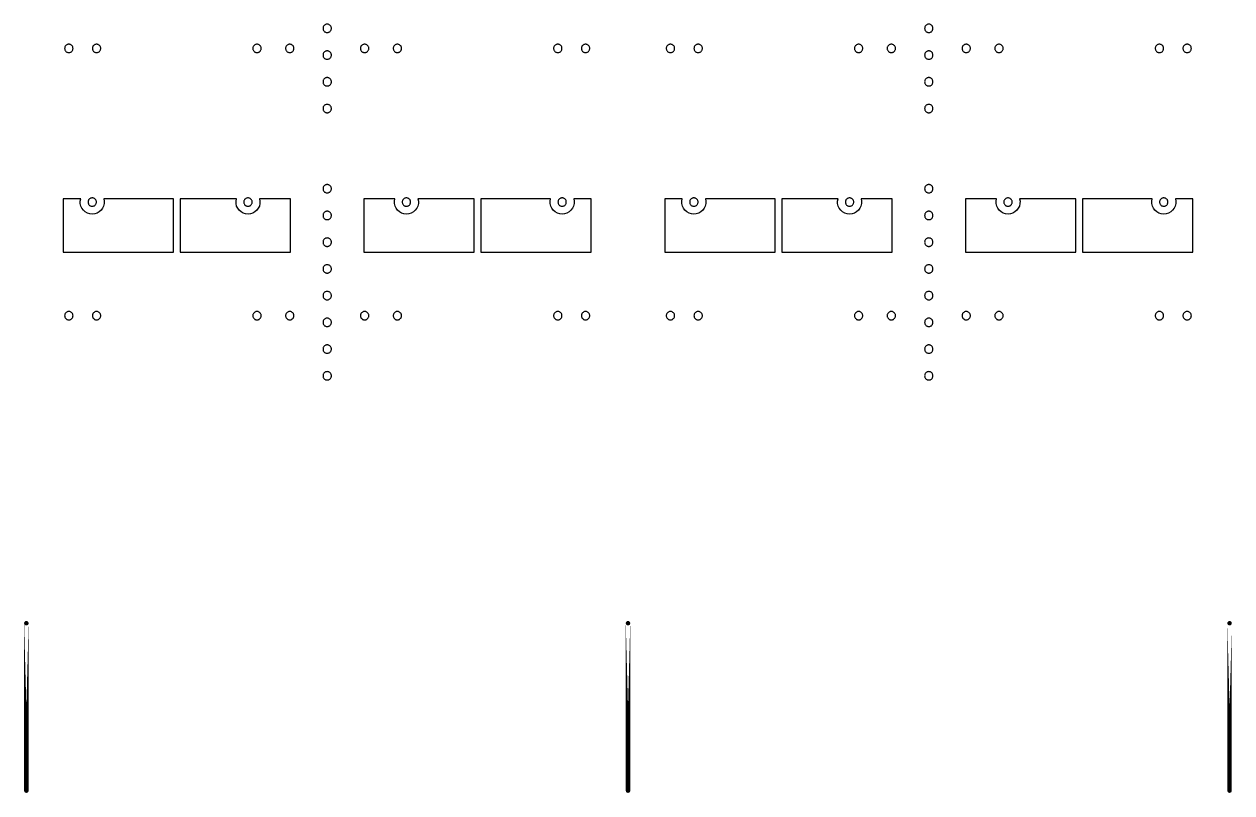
# Model space of a CAD drawing. Extents: x -100 to 100, y -100 to 100.
# Drawn here: x 10.74 to 32.38, y -64.24 to -50.46 of the extents above; entities that cross this region are included whole.
import ezdxf

# ---------------------------------------------------------------- set-up
doc = ezdxf.new("R2010")
doc.units = 0
doc.layers.get('0').update_dxf_attribs({"linetype": 'continuous'})
doc.layers.add('C4', color=7, linetype='continuous')

# ---------------------------------------------------------------- blocks, each defined once
blk = doc.blocks.new('LDI_XFL94-0512-011_C4_B1')
at = {"layer": 'C4'}
for points in [[(16.168, -53.338), (16.158, -53.339), (16.148, -53.341), (16.139, -53.344), (16.13, -53.348), (16.122, -53.354), (16.115, -53.36), (16.108, -53.368), (16.103, -53.376), (16.098, -53.384), (16.095, -53.394), (16.093, -53.403), (16.093, -53.413), (16.093, -53.423), (16.095, -53.433), (16.098, -53.442), (16.103, -53.451), (16.108, -53.459), (16.115, -53.466), (16.122, -53.473), (16.13, -53.478), (16.139, -53.482), (16.148, -53.486), (16.158, -53.488), (16.168, -53.488), (16.177, -53.488), (16.187, -53.486), (16.196, -53.482), (16.205, -53.478), (16.213, -53.473), (16.221, -53.466), (16.227, -53.459), (16.233, -53.451), (16.237, -53.442), (16.24, -53.433), (16.242, -53.423), (16.243, -53.413), (16.242, -53.403), (16.24, -53.394), (16.237, -53.384), (16.233, -53.376), (16.227, -53.368), (16.221, -53.36), (16.213, -53.354), (16.205, -53.348), (16.196, -53.344), (16.187, -53.341), (16.177, -53.339), (16.168, -53.338)], [(26.946, -53.338), (26.936, -53.339), (26.927, -53.341), (26.917, -53.344), (26.909, -53.348), (26.9, -53.354), (26.893, -53.36), (26.887, -53.368), (26.881, -53.376), (26.877, -53.384), (26.874, -53.394), (26.872, -53.403), (26.871, -53.413), (26.872, -53.423), (26.874, -53.433), (26.877, -53.442), (26.881, -53.451), (26.887, -53.459), (26.893, -53.466), (26.9, -53.473), (26.909, -53.478), (26.917, -53.482), (26.927, -53.486), (26.936, -53.488), (26.946, -53.488), (26.956, -53.488), (26.966, -53.486), (26.975, -53.482), (26.984, -53.478), (26.992, -53.473), (26.999, -53.466), (27.006, -53.459), (27.011, -53.451), (27.015, -53.442), (27.019, -53.433), (27.02, -53.423), (27.021, -53.413), (27.02, -53.403), (27.019, -53.394), (27.015, -53.384), (27.011, -53.376), (27.006, -53.368), (26.999, -53.36), (26.992, -53.354), (26.984, -53.348), (26.975, -53.344), (26.966, -53.341), (26.956, -53.339), (26.946, -53.338)], [(11.437, -54.551), (13.413, -54.551), (13.413, -53.593), (12.165, -53.593), (12.173, -53.636), (12.172, -53.681), (12.162, -53.724), (12.143, -53.764), (12.116, -53.799), (12.083, -53.828), (12.044, -53.85), (12.002, -53.864), (11.958, -53.868), (11.914, -53.864), (11.872, -53.85), (11.833, -53.828), (11.8, -53.799), (11.773, -53.764), (11.755, -53.724), (11.744, -53.681), (11.743, -53.636), (11.751, -53.593), (11.437, -53.593), (11.437, -54.551)], [(11.958, -53.578), (11.948, -53.578), (11.939, -53.58), (11.929, -53.583), (11.921, -53.588), (11.912, -53.593), (11.905, -53.6), (11.899, -53.607), (11.893, -53.615), (11.889, -53.624), (11.886, -53.633), (11.884, -53.643), (11.883, -53.653), (11.884, -53.662), (11.886, -53.672), (11.889, -53.681), (11.893, -53.69), (11.899, -53.698), (11.905, -53.706), (11.912, -53.712), (11.921, -53.718), (11.929, -53.722), (11.939, -53.725), (11.948, -53.727), (11.958, -53.728), (11.968, -53.727), (11.977, -53.725), (11.987, -53.722), (11.996, -53.718), (12.004, -53.712), (12.011, -53.706), (12.018, -53.698), (12.023, -53.69), (12.027, -53.681), (12.031, -53.672), (12.032, -53.662), (12.033, -53.653), (12.032, -53.643), (12.031, -53.633), (12.027, -53.624), (12.023, -53.615), (12.018, -53.607), (12.011, -53.6), (12.004, -53.593), (11.996, -53.588), (11.987, -53.583), (11.977, -53.58), (11.968, -53.578), (11.958, -53.578)], [(13.533, -54.551), (15.509, -54.551), (15.509, -53.593), (14.956, -53.593), (14.963, -53.636), (14.962, -53.681), (14.952, -53.724), (14.933, -53.764), (14.907, -53.799), (14.873, -53.828), (14.835, -53.85), (14.793, -53.864), (14.749, -53.868), (14.704, -53.864), (14.662, -53.85), (14.624, -53.828), (14.59, -53.799), (14.564, -53.764), (14.545, -53.724), (14.535, -53.681), (14.534, -53.636), (14.541, -53.593), (13.533, -53.593), (13.533, -54.551)], [(14.749, -53.578), (14.739, -53.578), (14.729, -53.58), (14.72, -53.583), (14.711, -53.588), (14.703, -53.593), (14.695, -53.6), (14.689, -53.607), (14.684, -53.615), (14.679, -53.624), (14.676, -53.633), (14.674, -53.643), (14.674, -53.653), (14.674, -53.662), (14.676, -53.672), (14.679, -53.681), (14.684, -53.69), (14.689, -53.698), (14.695, -53.706), (14.703, -53.712), (14.711, -53.718), (14.72, -53.722), (14.729, -53.725), (14.739, -53.727), (14.749, -53.728), (14.758, -53.727), (14.768, -53.725), (14.777, -53.722), (14.786, -53.718), (14.794, -53.712), (14.802, -53.706), (14.808, -53.698), (14.813, -53.69), (14.818, -53.681), (14.821, -53.672), (14.823, -53.662), (14.824, -53.653), (14.823, -53.643), (14.821, -53.633), (14.818, -53.624), (14.813, -53.615), (14.808, -53.607), (14.802, -53.6), (14.794, -53.593), (14.786, -53.588), (14.777, -53.583), (14.768, -53.58), (14.758, -53.578), (14.749, -53.578)], [(18.802, -53.593), (17.794, -53.593), (17.802, -53.636), (17.801, -53.681), (17.79, -53.724), (17.772, -53.764), (17.745, -53.799), (17.712, -53.828), (17.673, -53.85), (17.631, -53.864), (17.587, -53.868), (17.543, -53.864), (17.501, -53.85), (17.462, -53.828), (17.429, -53.799), (17.402, -53.764), (17.383, -53.724), (17.373, -53.681), (17.372, -53.636), (17.38, -53.593), (16.826, -53.593), (16.826, -54.551), (18.802, -54.551), (18.802, -53.593)], [(17.587, -53.578), (17.577, -53.578), (17.567, -53.58), (17.558, -53.583), (17.549, -53.588), (17.541, -53.593), (17.534, -53.6), (17.527, -53.607), (17.522, -53.615), (17.518, -53.624), (17.514, -53.633), (17.512, -53.643), (17.512, -53.653), (17.512, -53.662), (17.514, -53.672), (17.518, -53.681), (17.522, -53.69), (17.527, -53.698), (17.534, -53.706), (17.541, -53.712), (17.549, -53.718), (17.558, -53.722), (17.567, -53.725), (17.577, -53.727), (17.587, -53.728), (17.597, -53.727), (17.606, -53.725), (17.616, -53.722), (17.624, -53.718), (17.632, -53.712), (17.64, -53.706), (17.646, -53.698), (17.652, -53.69), (17.656, -53.681), (17.659, -53.672), (17.661, -53.662), (17.662, -53.653), (17.661, -53.643), (17.659, -53.633), (17.656, -53.624), (17.652, -53.615), (17.646, -53.607), (17.64, -53.6), (17.632, -53.593), (17.624, -53.588), (17.616, -53.583), (17.606, -53.58), (17.597, -53.578), (17.587, -53.578)], [(20.898, -53.593), (20.584, -53.593), (20.592, -53.636), (20.591, -53.681), (20.581, -53.724), (20.562, -53.764), (20.535, -53.799), (20.502, -53.828), (20.463, -53.85), (20.421, -53.864), (20.377, -53.868), (20.333, -53.864), (20.291, -53.85), (20.252, -53.828), (20.219, -53.799), (20.193, -53.764), (20.174, -53.724), (20.163, -53.681), (20.162, -53.636), (20.17, -53.593), (18.922, -53.593), (18.922, -54.551), (20.898, -54.551), (20.898, -53.593)], [(20.377, -53.578), (20.367, -53.578), (20.358, -53.58), (20.349, -53.583), (20.34, -53.588), (20.332, -53.593), (20.324, -53.6), (20.318, -53.607), (20.312, -53.615), (20.308, -53.624), (20.305, -53.633), (20.303, -53.643), (20.302, -53.653), (20.303, -53.662), (20.305, -53.672), (20.308, -53.681), (20.312, -53.69), (20.318, -53.698), (20.324, -53.706), (20.332, -53.712), (20.34, -53.718), (20.349, -53.722), (20.358, -53.725), (20.367, -53.727), (20.377, -53.728), (20.387, -53.727), (20.397, -53.725), (20.406, -53.722), (20.415, -53.718), (20.423, -53.712), (20.43, -53.706), (20.437, -53.698), (20.442, -53.69), (20.447, -53.681), (20.45, -53.672), (20.452, -53.662), (20.452, -53.653), (20.452, -53.643), (20.45, -53.633), (20.447, -53.624), (20.442, -53.615), (20.437, -53.607), (20.43, -53.6), (20.423, -53.593), (20.415, -53.588), (20.406, -53.583), (20.397, -53.58), (20.387, -53.578), (20.377, -53.578)], [(22.216, -54.551), (24.192, -54.551), (24.192, -53.593), (22.944, -53.593), (22.951, -53.636), (22.95, -53.681), (22.94, -53.724), (22.921, -53.764), (22.895, -53.799), (22.861, -53.828), (22.823, -53.85), (22.781, -53.864), (22.737, -53.868), (22.692, -53.864), (22.65, -53.85), (22.612, -53.828), (22.578, -53.799), (22.552, -53.764), (22.533, -53.724), (22.523, -53.681), (22.522, -53.636), (22.529, -53.593), (22.216, -53.593), (22.216, -54.551)], [(22.737, -53.578), (22.727, -53.578), (22.717, -53.58), (22.708, -53.583), (22.699, -53.588), (22.691, -53.593), (22.683, -53.6), (22.677, -53.607), (22.672, -53.615), (22.667, -53.624), (22.664, -53.633), (22.662, -53.643), (22.662, -53.653), (22.662, -53.662), (22.664, -53.672), (22.667, -53.681), (22.672, -53.69), (22.677, -53.698), (22.683, -53.706), (22.691, -53.712), (22.699, -53.718), (22.708, -53.722), (22.717, -53.725), (22.727, -53.727), (22.737, -53.728), (22.746, -53.727), (22.756, -53.725), (22.765, -53.722), (22.774, -53.718), (22.782, -53.712), (22.79, -53.706), (22.796, -53.698), (22.801, -53.69), (22.806, -53.681), (22.809, -53.672), (22.811, -53.662), (22.812, -53.653), (22.811, -53.643), (22.809, -53.633), (22.806, -53.624), (22.801, -53.615), (22.796, -53.607), (22.79, -53.6), (22.782, -53.593), (22.774, -53.588), (22.765, -53.583), (22.756, -53.58), (22.746, -53.578), (22.737, -53.578)], [(24.311, -54.551), (26.287, -54.551), (26.287, -53.593), (25.734, -53.593), (25.742, -53.636), (25.741, -53.681), (25.73, -53.724), (25.712, -53.764), (25.685, -53.799), (25.652, -53.828), (25.613, -53.85), (25.571, -53.864), (25.527, -53.868), (25.483, -53.864), (25.441, -53.85), (25.402, -53.828), (25.369, -53.799), (25.342, -53.764), (25.323, -53.724), (25.313, -53.681), (25.312, -53.636), (25.32, -53.593), (24.311, -53.593), (24.311, -54.551)], [(25.527, -53.578), (25.517, -53.578), (25.508, -53.58), (25.498, -53.583), (25.489, -53.588), (25.481, -53.593), (25.474, -53.6), (25.467, -53.607), (25.462, -53.615), (25.458, -53.624), (25.455, -53.633), (25.453, -53.643), (25.452, -53.653), (25.453, -53.662), (25.455, -53.672), (25.458, -53.681), (25.462, -53.69), (25.467, -53.698), (25.474, -53.706), (25.481, -53.712), (25.489, -53.718), (25.498, -53.722), (25.508, -53.725), (25.517, -53.727), (25.527, -53.728), (25.537, -53.727), (25.546, -53.725), (25.556, -53.722), (25.564, -53.718), (25.573, -53.712), (25.58, -53.706), (25.586, -53.698), (25.592, -53.69), (25.596, -53.681), (25.599, -53.672), (25.601, -53.662), (25.602, -53.653), (25.601, -53.643), (25.599, -53.633), (25.596, -53.624), (25.592, -53.615), (25.586, -53.607), (25.58, -53.6), (25.573, -53.593), (25.564, -53.588), (25.556, -53.583), (25.546, -53.58), (25.537, -53.578), (25.527, -53.578)], [(29.581, -53.593), (28.572, -53.593), (28.58, -53.636), (28.579, -53.681), (28.569, -53.724), (28.55, -53.764), (28.523, -53.799), (28.49, -53.828), (28.452, -53.85), (28.409, -53.864), (28.365, -53.868), (28.321, -53.864), (28.279, -53.85), (28.24, -53.828), (28.207, -53.799), (28.181, -53.764), (28.162, -53.724), (28.152, -53.681), (28.15, -53.636), (28.158, -53.593), (27.605, -53.593), (27.605, -54.551), (29.581, -54.551), (29.581, -53.593)], [(28.365, -53.578), (28.355, -53.578), (28.346, -53.58), (28.337, -53.583), (28.328, -53.588), (28.32, -53.593), (28.312, -53.6), (28.306, -53.607), (28.3, -53.615), (28.296, -53.624), (28.293, -53.633), (28.291, -53.643), (28.29, -53.653), (28.291, -53.662), (28.293, -53.672), (28.296, -53.681), (28.3, -53.69), (28.306, -53.698), (28.312, -53.706), (28.32, -53.712), (28.328, -53.718), (28.337, -53.722), (28.346, -53.725), (28.355, -53.727), (28.365, -53.728), (28.375, -53.727), (28.385, -53.725), (28.394, -53.722), (28.403, -53.718), (28.411, -53.712), (28.418, -53.706), (28.425, -53.698), (28.43, -53.69), (28.435, -53.681), (28.438, -53.672), (28.44, -53.662), (28.44, -53.653), (28.44, -53.643), (28.438, -53.633), (28.435, -53.624), (28.43, -53.615), (28.425, -53.607), (28.418, -53.6), (28.411, -53.593), (28.403, -53.588), (28.394, -53.583), (28.385, -53.58), (28.375, -53.578), (28.365, -53.578)], [(31.677, -53.593), (31.363, -53.593), (31.371, -53.636), (31.369, -53.681), (31.359, -53.724), (31.34, -53.764), (31.314, -53.799), (31.28, -53.828), (31.242, -53.85), (31.2, -53.864), (31.156, -53.868), (31.112, -53.864), (31.069, -53.85), (31.031, -53.828), (30.998, -53.799), (30.971, -53.764), (30.952, -53.724), (30.942, -53.681), (30.941, -53.636), (30.949, -53.593), (29.701, -53.593), (29.701, -54.551), (31.677, -54.551), (31.677, -53.593)], [(31.156, -53.578), (31.146, -53.578), (31.136, -53.58), (31.127, -53.583), (31.118, -53.588), (31.11, -53.593), (31.103, -53.6), (31.096, -53.607), (31.091, -53.615), (31.086, -53.624), (31.083, -53.633), (31.081, -53.643), (31.081, -53.653), (31.081, -53.662), (31.083, -53.672), (31.086, -53.681), (31.091, -53.69), (31.096, -53.698), (31.103, -53.706), (31.11, -53.712), (31.118, -53.718), (31.127, -53.722), (31.136, -53.725), (31.146, -53.727), (31.156, -53.728), (31.165, -53.727), (31.175, -53.725), (31.184, -53.722), (31.193, -53.718), (31.201, -53.712), (31.209, -53.706), (31.215, -53.698), (31.221, -53.69), (31.225, -53.681), (31.228, -53.672), (31.23, -53.662), (31.231, -53.653), (31.23, -53.643), (31.228, -53.633), (31.225, -53.624), (31.221, -53.615), (31.215, -53.607), (31.209, -53.6), (31.201, -53.593), (31.193, -53.588), (31.184, -53.583), (31.175, -53.58), (31.165, -53.578), (31.156, -53.578)], [(16.168, -53.817), (16.158, -53.818), (16.148, -53.82), (16.139, -53.823), (16.13, -53.827), (16.122, -53.833), (16.115, -53.839), (16.108, -53.847), (16.103, -53.855), (16.098, -53.864), (16.095, -53.873), (16.093, -53.882), (16.093, -53.892), (16.093, -53.902), (16.095, -53.912), (16.098, -53.921), (16.103, -53.93), (16.108, -53.938), (16.115, -53.945), (16.122, -53.952), (16.13, -53.957), (16.139, -53.962), (16.148, -53.965), (16.158, -53.967), (16.168, -53.967), (16.177, -53.967), (16.187, -53.965), (16.196, -53.962), (16.205, -53.957), (16.213, -53.952), (16.221, -53.945), (16.227, -53.938), (16.233, -53.93), (16.237, -53.921), (16.24, -53.912), (16.242, -53.902), (16.243, -53.892), (16.242, -53.882), (16.24, -53.873), (16.237, -53.864), (16.233, -53.855), (16.227, -53.847), (16.221, -53.839), (16.213, -53.833), (16.205, -53.827), (16.196, -53.823), (16.187, -53.82), (16.177, -53.818), (16.168, -53.817)], [(26.946, -53.817), (26.936, -53.818), (26.927, -53.82), (26.917, -53.823), (26.909, -53.827), (26.9, -53.833), (26.893, -53.839), (26.887, -53.847), (26.881, -53.855), (26.877, -53.864), (26.874, -53.873), (26.872, -53.882), (26.871, -53.892), (26.872, -53.902), (26.874, -53.912), (26.877, -53.921), (26.881, -53.93), (26.887, -53.938), (26.893, -53.945), (26.9, -53.952), (26.909, -53.957), (26.917, -53.962), (26.927, -53.965), (26.936, -53.967), (26.946, -53.967), (26.956, -53.967), (26.966, -53.965), (26.975, -53.962), (26.984, -53.957), (26.992, -53.952), (26.999, -53.945), (27.006, -53.938), (27.011, -53.93), (27.015, -53.921), (27.019, -53.912), (27.02, -53.902), (27.021, -53.892), (27.02, -53.882), (27.019, -53.873), (27.015, -53.864), (27.011, -53.855), (27.006, -53.847), (26.999, -53.839), (26.992, -53.833), (26.984, -53.827), (26.975, -53.823), (26.966, -53.82), (26.956, -53.818), (26.946, -53.817)], [(16.168, -54.296), (16.158, -54.297), (16.148, -54.299), (16.139, -54.302), (16.13, -54.306), (16.122, -54.312), (16.115, -54.318), (16.108, -54.326), (16.103, -54.334), (16.098, -54.343), (16.095, -54.352), (16.093, -54.361), (16.093, -54.371), (16.093, -54.381), (16.095, -54.391), (16.098, -54.4), (16.103, -54.409), (16.108, -54.417), (16.115, -54.424), (16.122, -54.431), (16.13, -54.436), (16.139, -54.441), (16.148, -54.444), (16.158, -54.446), (16.168, -54.446), (16.177, -54.446), (16.187, -54.444), (16.196, -54.441), (16.205, -54.436), (16.213, -54.431), (16.221, -54.424), (16.227, -54.417), (16.233, -54.409), (16.237, -54.4), (16.24, -54.391), (16.242, -54.381), (16.243, -54.371), (16.242, -54.361), (16.24, -54.352), (16.237, -54.343), (16.233, -54.334), (16.227, -54.326), (16.221, -54.318), (16.213, -54.312), (16.205, -54.306), (16.196, -54.302), (16.187, -54.299), (16.177, -54.297), (16.168, -54.296)], [(26.946, -54.296), (26.936, -54.297), (26.927, -54.299), (26.917, -54.302), (26.909, -54.306), (26.9, -54.312), (26.893, -54.318), (26.887, -54.326), (26.881, -54.334), (26.877, -54.343), (26.874, -54.352), (26.872, -54.361), (26.871, -54.371), (26.872, -54.381), (26.874, -54.391), (26.877, -54.4), (26.881, -54.409), (26.887, -54.417), (26.893, -54.424), (26.9, -54.431), (26.909, -54.436), (26.917, -54.441), (26.927, -54.444), (26.936, -54.446), (26.946, -54.446), (26.956, -54.446), (26.966, -54.444), (26.975, -54.441), (26.984, -54.436), (26.992, -54.431), (26.999, -54.424), (27.006, -54.417), (27.011, -54.409), (27.015, -54.4), (27.019, -54.391), (27.02, -54.381), (27.021, -54.371), (27.02, -54.361), (27.019, -54.352), (27.015, -54.343), (27.011, -54.334), (27.006, -54.326), (26.999, -54.318), (26.992, -54.312), (26.984, -54.306), (26.975, -54.302), (26.966, -54.299), (26.956, -54.297), (26.946, -54.296)], [(16.168, -54.775), (16.158, -54.776), (16.148, -54.778), (16.139, -54.781), (16.13, -54.785), (16.122, -54.791), (16.115, -54.797), (16.108, -54.805), (16.103, -54.813), (16.098, -54.822), (16.095, -54.831), (16.093, -54.841), (16.093, -54.85), (16.093, -54.86), (16.095, -54.87), (16.098, -54.879), (16.103, -54.888), (16.108, -54.896), (16.115, -54.903), (16.122, -54.91), (16.13, -54.915), (16.139, -54.92), (16.148, -54.923), (16.158, -54.925), (16.168, -54.925), (16.177, -54.925), (16.187, -54.923), (16.196, -54.92), (16.205, -54.915), (16.213, -54.91), (16.221, -54.903), (16.227, -54.896), (16.233, -54.888), (16.237, -54.879), (16.24, -54.87), (16.242, -54.86), (16.243, -54.85), (16.242, -54.841), (16.24, -54.831), (16.237, -54.822), (16.233, -54.813), (16.227, -54.805), (16.221, -54.797), (16.213, -54.791), (16.205, -54.785), (16.196, -54.781), (16.187, -54.778), (16.177, -54.776), (16.168, -54.775)], [(26.946, -54.775), (26.936, -54.776), (26.927, -54.778), (26.917, -54.781), (26.909, -54.785), (26.9, -54.791), (26.893, -54.797), (26.887, -54.805), (26.881, -54.813), (26.877, -54.822), (26.874, -54.831), (26.872, -54.841), (26.871, -54.85), (26.872, -54.86), (26.874, -54.87), (26.877, -54.879), (26.881, -54.888), (26.887, -54.896), (26.893, -54.903), (26.9, -54.91), (26.909, -54.915), (26.917, -54.92), (26.927, -54.923), (26.936, -54.925), (26.946, -54.925), (26.956, -54.925), (26.966, -54.923), (26.975, -54.92), (26.984, -54.915), (26.992, -54.91), (26.999, -54.903), (27.006, -54.896), (27.011, -54.888), (27.015, -54.879), (27.019, -54.87), (27.02, -54.86), (27.021, -54.85), (27.02, -54.841), (27.019, -54.831), (27.015, -54.822), (27.011, -54.813), (27.006, -54.805), (26.999, -54.797), (26.992, -54.791), (26.984, -54.785), (26.975, -54.781), (26.966, -54.778), (26.956, -54.776), (26.946, -54.775)], [(16.168, -55.254), (16.158, -55.255), (16.148, -55.257), (16.139, -55.26), (16.13, -55.264), (16.122, -55.27), (16.115, -55.276), (16.108, -55.284), (16.103, -55.292), (16.098, -55.301), (16.095, -55.31), (16.093, -55.32), (16.093, -55.329), (16.093, -55.339), (16.095, -55.349), (16.098, -55.358), (16.103, -55.367), (16.108, -55.375), (16.115, -55.382), (16.122, -55.389), (16.13, -55.394), (16.139, -55.399), (16.148, -55.402), (16.158, -55.404), (16.168, -55.404), (16.177, -55.404), (16.187, -55.402), (16.196, -55.399), (16.205, -55.394), (16.213, -55.389), (16.221, -55.382), (16.227, -55.375), (16.233, -55.367), (16.237, -55.358), (16.24, -55.349), (16.242, -55.339), (16.243, -55.329), (16.242, -55.32), (16.24, -55.31), (16.237, -55.301), (16.233, -55.292), (16.227, -55.284), (16.221, -55.276), (16.213, -55.27), (16.205, -55.264), (16.196, -55.26), (16.187, -55.257), (16.177, -55.255), (16.168, -55.254)], [(26.946, -55.254), (26.936, -55.255), (26.927, -55.257), (26.917, -55.26), (26.909, -55.264), (26.9, -55.27), (26.893, -55.276), (26.887, -55.284), (26.881, -55.292), (26.877, -55.301), (26.874, -55.31), (26.872, -55.32), (26.871, -55.329), (26.872, -55.339), (26.874, -55.349), (26.877, -55.358), (26.881, -55.367), (26.887, -55.375), (26.893, -55.382), (26.9, -55.389), (26.909, -55.394), (26.917, -55.399), (26.927, -55.402), (26.936, -55.404), (26.946, -55.404), (26.956, -55.404), (26.966, -55.402), (26.975, -55.399), (26.984, -55.394), (26.992, -55.389), (26.999, -55.382), (27.006, -55.375), (27.011, -55.367), (27.015, -55.358), (27.019, -55.349), (27.02, -55.339), (27.021, -55.329), (27.02, -55.32), (27.019, -55.31), (27.015, -55.301), (27.011, -55.292), (27.006, -55.284), (26.999, -55.276), (26.992, -55.27), (26.984, -55.264), (26.975, -55.26), (26.966, -55.257), (26.956, -55.255), (26.946, -55.254)], [(11.539, -55.614), (11.529, -55.614), (11.52, -55.616), (11.51, -55.619), (11.501, -55.624), (11.493, -55.629), (11.486, -55.636), (11.479, -55.643), (11.474, -55.651), (11.47, -55.66), (11.466, -55.669), (11.465, -55.679), (11.464, -55.689), (11.465, -55.698), (11.466, -55.708), (11.47, -55.717), (11.474, -55.726), (11.479, -55.734), (11.486, -55.742), (11.493, -55.748), (11.501, -55.754), (11.51, -55.758), (11.52, -55.761), (11.529, -55.763), (11.539, -55.764), (11.549, -55.763), (11.558, -55.761), (11.568, -55.758), (11.576, -55.754), (11.585, -55.748), (11.592, -55.742), (11.598, -55.734), (11.604, -55.726), (11.608, -55.717), (11.611, -55.708), (11.613, -55.698), (11.614, -55.689), (11.613, -55.679), (11.611, -55.669), (11.608, -55.66), (11.604, -55.651), (11.598, -55.643), (11.592, -55.636), (11.585, -55.629), (11.576, -55.624), (11.568, -55.619), (11.558, -55.616), (11.549, -55.614), (11.539, -55.614)], [(12.036, -55.614), (12.026, -55.614), (12.017, -55.616), (12.007, -55.619), (11.998, -55.624), (11.99, -55.629), (11.983, -55.636), (11.976, -55.643), (11.971, -55.651), (11.967, -55.66), (11.963, -55.669), (11.962, -55.679), (11.961, -55.689), (11.962, -55.698), (11.963, -55.708), (11.967, -55.717), (11.971, -55.726), (11.976, -55.734), (11.983, -55.742), (11.99, -55.748), (11.998, -55.754), (12.007, -55.758), (12.017, -55.761), (12.026, -55.763), (12.036, -55.764), (12.046, -55.763), (12.055, -55.761), (12.065, -55.758), (12.073, -55.754), (12.082, -55.748), (12.089, -55.742), (12.095, -55.734), (12.101, -55.726), (12.105, -55.717), (12.108, -55.708), (12.11, -55.698), (12.111, -55.689), (12.11, -55.679), (12.108, -55.669), (12.105, -55.66), (12.101, -55.651), (12.095, -55.643), (12.089, -55.636), (12.082, -55.629), (12.073, -55.624), (12.065, -55.619), (12.055, -55.616), (12.046, -55.614), (12.036, -55.614)], [(14.91, -55.614), (14.9, -55.614), (14.891, -55.616), (14.881, -55.619), (14.873, -55.624), (14.865, -55.629), (14.857, -55.636), (14.851, -55.643), (14.845, -55.651), (14.841, -55.66), (14.838, -55.669), (14.836, -55.679), (14.835, -55.689), (14.836, -55.698), (14.838, -55.708), (14.841, -55.717), (14.845, -55.726), (14.851, -55.734), (14.857, -55.742), (14.865, -55.748), (14.873, -55.754), (14.881, -55.758), (14.891, -55.761), (14.9, -55.763), (14.91, -55.764), (14.92, -55.763), (14.93, -55.761), (14.939, -55.758), (14.948, -55.754), (14.956, -55.748), (14.963, -55.742), (14.97, -55.734), (14.975, -55.726), (14.979, -55.717), (14.983, -55.708), (14.985, -55.698), (14.985, -55.689), (14.985, -55.679), (14.983, -55.669), (14.979, -55.66), (14.975, -55.651), (14.97, -55.643), (14.963, -55.636), (14.956, -55.629), (14.948, -55.624), (14.939, -55.619), (14.93, -55.616), (14.92, -55.614), (14.91, -55.614)], [(15.497, -55.614), (15.487, -55.614), (15.478, -55.616), (15.468, -55.619), (15.46, -55.624), (15.451, -55.629), (15.444, -55.636), (15.438, -55.643), (15.432, -55.651), (15.428, -55.66), (15.425, -55.669), (15.423, -55.679), (15.422, -55.689), (15.423, -55.698), (15.425, -55.708), (15.428, -55.717), (15.432, -55.726), (15.438, -55.734), (15.444, -55.742), (15.451, -55.748), (15.46, -55.754), (15.468, -55.758), (15.478, -55.761), (15.487, -55.763), (15.497, -55.764), (15.507, -55.763), (15.516, -55.761), (15.526, -55.758), (15.535, -55.754), (15.543, -55.748), (15.55, -55.742), (15.557, -55.734), (15.562, -55.726), (15.566, -55.717), (15.569, -55.708), (15.571, -55.698), (15.572, -55.689), (15.571, -55.679), (15.569, -55.669), (15.566, -55.66), (15.562, -55.651), (15.557, -55.643), (15.55, -55.636), (15.543, -55.629), (15.535, -55.624), (15.526, -55.619), (15.516, -55.616), (15.507, -55.614), (15.497, -55.614)], [(16.168, -55.733), (16.158, -55.734), (16.148, -55.736), (16.139, -55.739), (16.13, -55.743), (16.122, -55.749), (16.115, -55.755), (16.108, -55.763), (16.103, -55.771), (16.098, -55.78), (16.095, -55.789), (16.093, -55.799), (16.093, -55.808), (16.093, -55.818), (16.095, -55.828), (16.098, -55.837), (16.103, -55.846), (16.108, -55.854), (16.115, -55.861), (16.122, -55.868), (16.13, -55.873), (16.139, -55.878), (16.148, -55.881), (16.158, -55.883), (16.168, -55.883), (16.177, -55.883), (16.187, -55.881), (16.196, -55.878), (16.205, -55.873), (16.213, -55.868), (16.221, -55.861), (16.227, -55.854), (16.233, -55.846), (16.237, -55.837), (16.24, -55.828), (16.242, -55.818), (16.243, -55.808), (16.242, -55.799), (16.24, -55.789), (16.237, -55.78), (16.233, -55.771), (16.227, -55.763), (16.221, -55.755), (16.213, -55.749), (16.205, -55.743), (16.196, -55.739), (16.187, -55.736), (16.177, -55.734), (16.168, -55.733)], [(16.838, -55.614), (16.829, -55.614), (16.819, -55.616), (16.81, -55.619), (16.801, -55.624), (16.793, -55.629), (16.785, -55.636), (16.779, -55.643), (16.773, -55.651), (16.769, -55.66), (16.766, -55.669), (16.764, -55.679), (16.763, -55.689), (16.764, -55.698), (16.766, -55.708), (16.769, -55.717), (16.773, -55.726), (16.779, -55.734), (16.785, -55.742), (16.793, -55.748), (16.801, -55.754), (16.81, -55.758), (16.819, -55.761), (16.829, -55.763), (16.838, -55.764), (16.848, -55.763), (16.858, -55.761), (16.867, -55.758), (16.876, -55.754), (16.884, -55.748), (16.891, -55.742), (16.898, -55.734), (16.903, -55.726), (16.908, -55.717), (16.911, -55.708), (16.913, -55.698), (16.913, -55.689), (16.913, -55.679), (16.911, -55.669), (16.908, -55.66), (16.903, -55.651), (16.898, -55.643), (16.891, -55.636), (16.884, -55.629), (16.876, -55.624), (16.867, -55.619), (16.858, -55.616), (16.848, -55.614), (16.838, -55.614)], [(17.425, -55.614), (17.415, -55.614), (17.406, -55.616), (17.396, -55.619), (17.388, -55.624), (17.379, -55.629), (17.372, -55.636), (17.366, -55.643), (17.36, -55.651), (17.356, -55.66), (17.353, -55.669), (17.351, -55.679), (17.35, -55.689), (17.351, -55.698), (17.353, -55.708), (17.356, -55.717), (17.36, -55.726), (17.366, -55.734), (17.372, -55.742), (17.379, -55.748), (17.388, -55.754), (17.396, -55.758), (17.406, -55.761), (17.415, -55.763), (17.425, -55.764), (17.435, -55.763), (17.445, -55.761), (17.454, -55.758), (17.463, -55.754), (17.471, -55.748), (17.478, -55.742), (17.485, -55.734), (17.49, -55.726), (17.494, -55.717), (17.498, -55.708), (17.5, -55.698), (17.5, -55.689), (17.5, -55.679), (17.498, -55.669), (17.494, -55.66), (17.49, -55.651), (17.485, -55.643), (17.478, -55.636), (17.471, -55.629), (17.463, -55.624), (17.454, -55.619), (17.445, -55.616), (17.435, -55.614), (17.425, -55.614)], [(20.299, -55.614), (20.29, -55.614), (20.28, -55.616), (20.271, -55.619), (20.262, -55.624), (20.254, -55.629), (20.246, -55.636), (20.24, -55.643), (20.234, -55.651), (20.23, -55.66), (20.227, -55.669), (20.225, -55.679), (20.224, -55.689), (20.225, -55.698), (20.227, -55.708), (20.23, -55.717), (20.234, -55.726), (20.24, -55.734), (20.246, -55.742), (20.254, -55.748), (20.262, -55.754), (20.271, -55.758), (20.28, -55.761), (20.29, -55.763), (20.299, -55.764), (20.309, -55.763), (20.319, -55.761), (20.328, -55.758), (20.337, -55.754), (20.345, -55.748), (20.352, -55.742), (20.359, -55.734), (20.364, -55.726), (20.369, -55.717), (20.372, -55.708), (20.374, -55.698), (20.374, -55.689), (20.374, -55.679), (20.372, -55.669), (20.369, -55.66), (20.364, -55.651), (20.359, -55.643), (20.352, -55.636), (20.345, -55.629), (20.337, -55.624), (20.328, -55.619), (20.319, -55.616), (20.309, -55.614), (20.299, -55.614)], [(20.796, -55.614), (20.787, -55.614), (20.777, -55.616), (20.768, -55.619), (20.759, -55.624), (20.751, -55.629), (20.743, -55.636), (20.737, -55.643), (20.731, -55.651), (20.727, -55.66), (20.724, -55.669), (20.722, -55.679), (20.721, -55.689), (20.722, -55.698), (20.724, -55.708), (20.727, -55.717), (20.731, -55.726), (20.737, -55.734), (20.743, -55.742), (20.751, -55.748), (20.759, -55.754), (20.768, -55.758), (20.777, -55.761), (20.787, -55.763), (20.796, -55.764), (20.806, -55.763), (20.816, -55.761), (20.825, -55.758), (20.834, -55.754), (20.842, -55.748), (20.849, -55.742), (20.856, -55.734), (20.861, -55.726), (20.866, -55.717), (20.869, -55.708), (20.871, -55.698), (20.871, -55.689), (20.871, -55.679), (20.869, -55.669), (20.866, -55.66), (20.861, -55.651), (20.856, -55.643), (20.849, -55.636), (20.842, -55.629), (20.834, -55.624), (20.825, -55.619), (20.816, -55.616), (20.806, -55.614), (20.796, -55.614)], [(22.317, -55.614), (22.308, -55.614), (22.298, -55.616), (22.289, -55.619), (22.28, -55.624), (22.272, -55.629), (22.264, -55.636), (22.258, -55.643), (22.252, -55.651), (22.248, -55.66), (22.245, -55.669), (22.243, -55.679), (22.242, -55.689), (22.243, -55.698), (22.245, -55.708), (22.248, -55.717), (22.252, -55.726), (22.258, -55.734), (22.264, -55.742), (22.272, -55.748), (22.28, -55.754), (22.289, -55.758), (22.298, -55.761), (22.308, -55.763), (22.317, -55.764), (22.327, -55.763), (22.337, -55.761), (22.346, -55.758), (22.355, -55.754), (22.363, -55.748), (22.37, -55.742), (22.377, -55.734), (22.382, -55.726), (22.387, -55.717), (22.39, -55.708), (22.392, -55.698), (22.392, -55.689), (22.392, -55.679), (22.39, -55.669), (22.387, -55.66), (22.382, -55.651), (22.377, -55.643), (22.37, -55.636), (22.363, -55.629), (22.355, -55.624), (22.346, -55.619), (22.337, -55.616), (22.327, -55.614), (22.317, -55.614)], [(22.814, -55.614), (22.805, -55.614), (22.795, -55.616), (22.786, -55.619), (22.777, -55.624), (22.769, -55.629), (22.761, -55.636), (22.755, -55.643), (22.749, -55.651), (22.745, -55.66), (22.742, -55.669), (22.74, -55.679), (22.739, -55.689), (22.74, -55.698), (22.742, -55.708), (22.745, -55.717), (22.749, -55.726), (22.755, -55.734), (22.761, -55.742), (22.769, -55.748), (22.777, -55.754), (22.786, -55.758), (22.795, -55.761), (22.805, -55.763), (22.814, -55.764), (22.824, -55.763), (22.834, -55.761), (22.843, -55.758), (22.852, -55.754), (22.86, -55.748), (22.867, -55.742), (22.874, -55.734), (22.879, -55.726), (22.884, -55.717), (22.887, -55.708), (22.889, -55.698), (22.889, -55.689), (22.889, -55.679), (22.887, -55.669), (22.884, -55.66), (22.879, -55.651), (22.874, -55.643), (22.867, -55.636), (22.86, -55.629), (22.852, -55.624), (22.843, -55.619), (22.834, -55.616), (22.824, -55.614), (22.814, -55.614)], [(25.689, -55.614), (25.679, -55.614), (25.669, -55.616), (25.66, -55.619), (25.651, -55.624), (25.643, -55.629), (25.636, -55.636), (25.629, -55.643), (25.624, -55.651), (25.619, -55.66), (25.616, -55.669), (25.614, -55.679), (25.614, -55.689), (25.614, -55.698), (25.616, -55.708), (25.619, -55.717), (25.624, -55.726), (25.629, -55.734), (25.636, -55.742), (25.643, -55.748), (25.651, -55.754), (25.66, -55.758), (25.669, -55.761), (25.679, -55.763), (25.689, -55.764), (25.698, -55.763), (25.708, -55.761), (25.717, -55.758), (25.726, -55.754), (25.734, -55.748), (25.742, -55.742), (25.748, -55.734), (25.754, -55.726), (25.758, -55.717), (25.761, -55.708), (25.763, -55.698), (25.764, -55.689), (25.763, -55.679), (25.761, -55.669), (25.758, -55.66), (25.754, -55.651), (25.748, -55.643), (25.742, -55.636), (25.734, -55.629), (25.726, -55.624), (25.717, -55.619), (25.708, -55.616), (25.698, -55.614), (25.689, -55.614)], [(26.275, -55.614), (26.266, -55.614), (26.256, -55.616), (26.247, -55.619), (26.238, -55.624), (26.23, -55.629), (26.222, -55.636), (26.216, -55.643), (26.21, -55.651), (26.206, -55.66), (26.203, -55.669), (26.201, -55.679), (26.2, -55.689), (26.201, -55.698), (26.203, -55.708), (26.206, -55.717), (26.21, -55.726), (26.216, -55.734), (26.222, -55.742), (26.23, -55.748), (26.238, -55.754), (26.247, -55.758), (26.256, -55.761), (26.266, -55.763), (26.275, -55.764), (26.285, -55.763), (26.295, -55.761), (26.304, -55.758), (26.313, -55.754), (26.321, -55.748), (26.328, -55.742), (26.335, -55.734), (26.34, -55.726), (26.345, -55.717), (26.348, -55.708), (26.35, -55.698), (26.35, -55.689), (26.35, -55.679), (26.348, -55.669), (26.345, -55.66), (26.34, -55.651), (26.335, -55.643), (26.328, -55.636), (26.321, -55.629), (26.313, -55.624), (26.304, -55.619), (26.295, -55.616), (26.285, -55.614), (26.275, -55.614)], [(26.946, -55.733), (26.936, -55.734), (26.927, -55.736), (26.917, -55.739), (26.909, -55.743), (26.9, -55.749), (26.893, -55.755), (26.887, -55.763), (26.881, -55.771), (26.877, -55.78), (26.874, -55.789), (26.872, -55.799), (26.871, -55.808), (26.872, -55.818), (26.874, -55.828), (26.877, -55.837), (26.881, -55.846), (26.887, -55.854), (26.893, -55.861), (26.9, -55.868), (26.909, -55.873), (26.917, -55.878), (26.927, -55.881), (26.936, -55.883), (26.946, -55.883), (26.956, -55.883), (26.966, -55.881), (26.975, -55.878), (26.984, -55.873), (26.992, -55.868), (26.999, -55.861), (27.006, -55.854), (27.011, -55.846), (27.015, -55.837), (27.019, -55.828), (27.02, -55.818), (27.021, -55.808), (27.02, -55.799), (27.019, -55.789), (27.015, -55.78), (27.011, -55.771), (27.006, -55.763), (26.999, -55.755), (26.992, -55.749), (26.984, -55.743), (26.975, -55.739), (26.966, -55.736), (26.956, -55.734), (26.946, -55.733)], [(27.617, -55.614), (27.607, -55.614), (27.597, -55.616), (27.588, -55.619), (27.579, -55.624), (27.571, -55.629), (27.564, -55.636), (27.557, -55.643), (27.552, -55.651), (27.547, -55.66), (27.544, -55.669), (27.542, -55.679), (27.542, -55.689), (27.542, -55.698), (27.544, -55.708), (27.547, -55.717), (27.552, -55.726), (27.557, -55.734), (27.564, -55.742), (27.571, -55.748), (27.579, -55.754), (27.588, -55.758), (27.597, -55.761), (27.607, -55.763), (27.617, -55.764), (27.627, -55.763), (27.636, -55.761), (27.645, -55.758), (27.654, -55.754), (27.662, -55.748), (27.67, -55.742), (27.676, -55.734), (27.682, -55.726), (27.686, -55.717), (27.689, -55.708), (27.691, -55.698), (27.692, -55.689), (27.691, -55.679), (27.689, -55.669), (27.686, -55.66), (27.682, -55.651), (27.676, -55.643), (27.67, -55.636), (27.662, -55.629), (27.654, -55.624), (27.645, -55.619), (27.636, -55.616), (27.627, -55.614), (27.617, -55.614)], [(28.204, -55.614), (28.194, -55.614), (28.184, -55.616), (28.175, -55.619), (28.166, -55.624), (28.158, -55.629), (28.151, -55.636), (28.144, -55.643), (28.139, -55.651), (28.134, -55.66), (28.131, -55.669), (28.129, -55.679), (28.129, -55.689), (28.129, -55.698), (28.131, -55.708), (28.134, -55.717), (28.139, -55.726), (28.144, -55.734), (28.151, -55.742), (28.158, -55.748), (28.166, -55.754), (28.175, -55.758), (28.184, -55.761), (28.194, -55.763), (28.204, -55.764), (28.213, -55.763), (28.223, -55.761), (28.232, -55.758), (28.241, -55.754), (28.249, -55.748), (28.257, -55.742), (28.263, -55.734), (28.269, -55.726), (28.273, -55.717), (28.276, -55.708), (28.278, -55.698), (28.279, -55.689), (28.278, -55.679), (28.276, -55.669), (28.273, -55.66), (28.269, -55.651), (28.263, -55.643), (28.257, -55.636), (28.249, -55.629), (28.241, -55.624), (28.232, -55.619), (28.223, -55.616), (28.213, -55.614), (28.204, -55.614)], [(31.078, -55.614), (31.068, -55.614), (31.058, -55.616), (31.049, -55.619), (31.04, -55.624), (31.032, -55.629), (31.025, -55.636), (31.018, -55.643), (31.013, -55.651), (31.009, -55.66), (31.005, -55.669), (31.003, -55.679), (31.003, -55.689), (31.003, -55.698), (31.005, -55.708), (31.009, -55.717), (31.013, -55.726), (31.018, -55.734), (31.025, -55.742), (31.032, -55.748), (31.04, -55.754), (31.049, -55.758), (31.058, -55.761), (31.068, -55.763), (31.078, -55.764), (31.088, -55.763), (31.097, -55.761), (31.107, -55.758), (31.115, -55.754), (31.124, -55.748), (31.131, -55.742), (31.137, -55.734), (31.143, -55.726), (31.147, -55.717), (31.15, -55.708), (31.152, -55.698), (31.153, -55.689), (31.152, -55.679), (31.15, -55.669), (31.147, -55.66), (31.143, -55.651), (31.137, -55.643), (31.131, -55.636), (31.124, -55.629), (31.115, -55.624), (31.107, -55.619), (31.097, -55.616), (31.088, -55.614), (31.078, -55.614)], [(31.575, -55.614), (31.565, -55.614), (31.555, -55.616), (31.546, -55.619), (31.537, -55.624), (31.529, -55.629), (31.522, -55.636), (31.515, -55.643), (31.51, -55.651), (31.506, -55.66), (31.502, -55.669), (31.5, -55.679), (31.5, -55.689), (31.5, -55.698), (31.502, -55.708), (31.506, -55.717), (31.51, -55.726), (31.515, -55.734), (31.522, -55.742), (31.529, -55.748), (31.537, -55.754), (31.546, -55.758), (31.555, -55.761), (31.565, -55.763), (31.575, -55.764), (31.585, -55.763), (31.594, -55.761), (31.604, -55.758), (31.612, -55.754), (31.621, -55.748), (31.628, -55.742), (31.634, -55.734), (31.64, -55.726), (31.644, -55.717), (31.647, -55.708), (31.649, -55.698), (31.65, -55.689), (31.649, -55.679), (31.647, -55.669), (31.644, -55.66), (31.64, -55.651), (31.634, -55.643), (31.628, -55.636), (31.621, -55.629), (31.612, -55.624), (31.604, -55.619), (31.594, -55.616), (31.585, -55.614), (31.575, -55.614)], [(16.168, -56.212), (16.158, -56.213), (16.148, -56.215), (16.139, -56.218), (16.13, -56.222), (16.122, -56.228), (16.115, -56.234), (16.108, -56.242), (16.103, -56.25), (16.098, -56.259), (16.095, -56.268), (16.093, -56.278), (16.093, -56.287), (16.093, -56.297), (16.095, -56.307), (16.098, -56.316), (16.103, -56.325), (16.108, -56.333), (16.115, -56.34), (16.122, -56.347), (16.13, -56.352), (16.139, -56.357), (16.148, -56.36), (16.158, -56.362), (16.168, -56.362), (16.177, -56.362), (16.187, -56.36), (16.196, -56.357), (16.205, -56.352), (16.213, -56.347), (16.221, -56.34), (16.227, -56.333), (16.233, -56.325), (16.237, -56.316), (16.24, -56.307), (16.242, -56.297), (16.243, -56.287), (16.242, -56.278), (16.24, -56.268), (16.237, -56.259), (16.233, -56.25), (16.227, -56.242), (16.221, -56.234), (16.213, -56.228), (16.205, -56.222), (16.196, -56.218), (16.187, -56.215), (16.177, -56.213), (16.168, -56.212)], [(26.946, -56.212), (26.936, -56.213), (26.927, -56.215), (26.917, -56.218), (26.909, -56.222), (26.9, -56.228), (26.893, -56.234), (26.887, -56.242), (26.881, -56.25), (26.877, -56.259), (26.874, -56.268), (26.872, -56.278), (26.871, -56.287), (26.872, -56.297), (26.874, -56.307), (26.877, -56.316), (26.881, -56.325), (26.887, -56.333), (26.893, -56.34), (26.9, -56.347), (26.909, -56.352), (26.917, -56.357), (26.927, -56.36), (26.936, -56.362), (26.946, -56.362), (26.956, -56.362), (26.966, -56.36), (26.975, -56.357), (26.984, -56.352), (26.992, -56.347), (26.999, -56.34), (27.006, -56.333), (27.011, -56.325), (27.015, -56.316), (27.019, -56.307), (27.02, -56.297), (27.021, -56.287), (27.02, -56.278), (27.019, -56.268), (27.015, -56.259), (27.011, -56.25), (27.006, -56.242), (26.999, -56.234), (26.992, -56.228), (26.984, -56.222), (26.975, -56.218), (26.966, -56.215), (26.956, -56.213), (26.946, -56.212)], [(16.168, -56.691), (16.158, -56.692), (16.148, -56.694), (16.139, -56.697), (16.13, -56.702), (16.122, -56.707), (16.115, -56.713), (16.108, -56.721), (16.103, -56.729), (16.098, -56.738), (16.095, -56.747), (16.093, -56.757), (16.093, -56.766), (16.093, -56.776), (16.095, -56.786), (16.098, -56.795), (16.103, -56.804), (16.108, -56.812), (16.115, -56.82), (16.122, -56.826), (16.13, -56.831), (16.139, -56.836), (16.148, -56.839), (16.158, -56.841), (16.168, -56.841), (16.177, -56.841), (16.187, -56.839), (16.196, -56.836), (16.205, -56.831), (16.213, -56.826), (16.221, -56.82), (16.227, -56.812), (16.233, -56.804), (16.237, -56.795), (16.24, -56.786), (16.242, -56.776), (16.243, -56.766), (16.242, -56.757), (16.24, -56.747), (16.237, -56.738), (16.233, -56.729), (16.227, -56.721), (16.221, -56.713), (16.213, -56.707), (16.205, -56.702), (16.196, -56.697), (16.187, -56.694), (16.177, -56.692), (16.168, -56.691)], [(26.946, -56.691), (26.936, -56.692), (26.927, -56.694), (26.917, -56.697), (26.909, -56.702), (26.9, -56.707), (26.893, -56.713), (26.887, -56.721), (26.881, -56.729), (26.877, -56.738), (26.874, -56.747), (26.872, -56.757), (26.871, -56.766), (26.872, -56.776), (26.874, -56.786), (26.877, -56.795), (26.881, -56.804), (26.887, -56.812), (26.893, -56.82), (26.9, -56.826), (26.909, -56.831), (26.917, -56.836), (26.927, -56.839), (26.936, -56.841), (26.946, -56.841), (26.956, -56.841), (26.966, -56.839), (26.975, -56.836), (26.984, -56.831), (26.992, -56.826), (26.999, -56.82), (27.006, -56.812), (27.011, -56.804), (27.015, -56.795), (27.019, -56.786), (27.02, -56.776), (27.021, -56.766), (27.02, -56.757), (27.019, -56.747), (27.015, -56.738), (27.011, -56.729), (27.006, -56.721), (26.999, -56.713), (26.992, -56.707), (26.984, -56.702), (26.975, -56.697), (26.966, -56.694), (26.956, -56.692), (26.946, -56.691)]]:
    blk.add_lwpolyline(points, close=True, dxfattribs=at)
blk = doc.blocks.new('cutlineendpoint')
at = {"const_width": 0.04}
blk.add_lwpolyline([(-0.02, 0, 1), (0.02, 0, 1)], format="xyb", close=True, dxfattribs=at)

msp = doc.modelspace()

# ---------------------------------------------------------------- linework, layer by layer
at = {"layer": 'C4', "const_width": 0.08}
for points in [[(10.778, -61.2), (10.778, -64.2)], [(21.557, -61.2), (21.557, -64.2)], [(32.335, -61.2), (32.335, -64.2)]]:
    msp.add_lwpolyline(points, close=True, dxfattribs=at)

# ---------------------------------------------------------------- block references
at = {"layer": 'C4'}
for name, p in [('LDI_XFL94-0512-011_C4_B1', (0, 4.79)), ('LDI_XFL94-0512-011_C4_B1', (0, 0)), ('cutlineendpoint', (10.778, -61.2)), ('cutlineendpoint', (21.557, -61.2)), ('cutlineendpoint', (32.335, -61.2)), ('cutlineendpoint', (10.778, -64.2)), ('cutlineendpoint', (21.557, -64.2)), ('cutlineendpoint', (32.335, -64.2))]:
    msp.add_blockref(name, p, dxfattribs=at)

doc.saveas('drawing.dxf')
